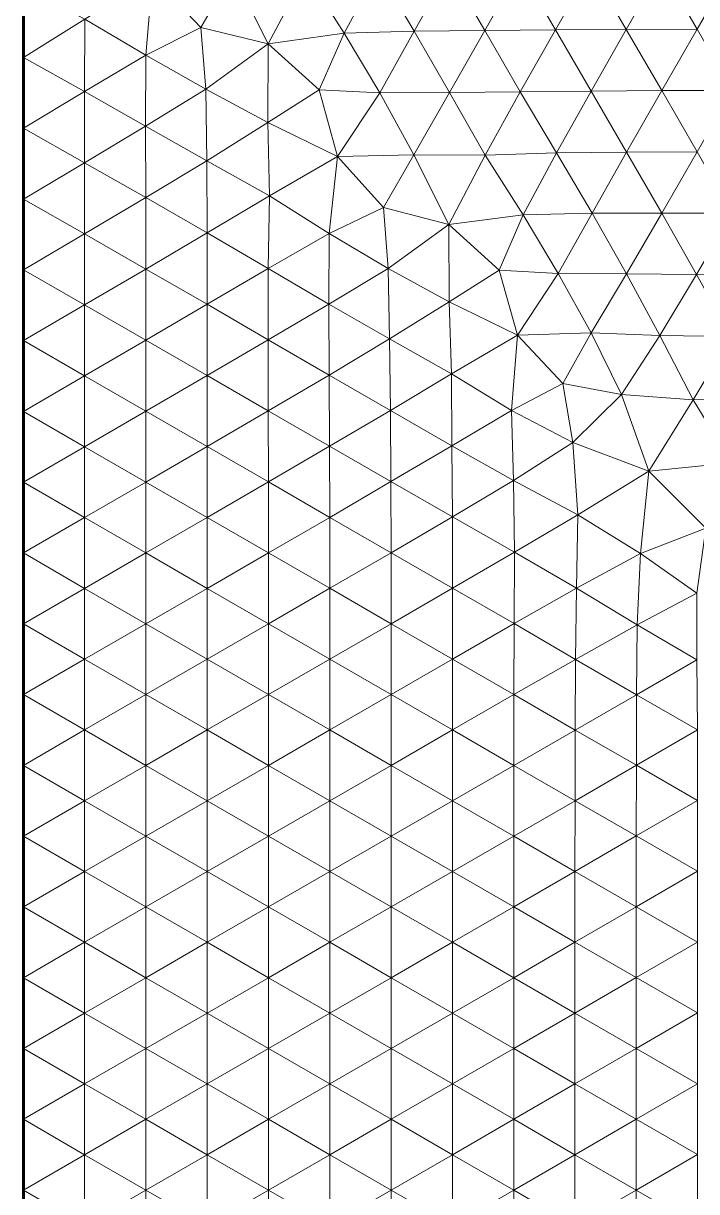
# Model space of a CAD drawing. Extents: x 1.2 to 53.9, y -43.5 to 3.2.
# Drawn here: x 44.609 to 46.512, y -34.563 to -31.263 of the extents above; entities that cross this region are included whole.
import ezdxf

# ---------------------------------------------------------------- set-up
doc = ezdxf.new("R2010")
doc.units = 0
doc.header["$MEASUREMENT"] = 0
doc.layers.add('layer', color=7, linetype='Continuous')

msp = doc.modelspace()

# ---------------------------------------------------------------- linework, layer by layer
at = {"color": 1, "lineweight": 60}
msp.add_line((44.6091, -35.759), (44.6091, -23.259), dxfattribs=at)
at = {"layer": 'layer', "color": 47, "lineweight": 9}
for points in [[(45.2, -31.1197), (44.9742, -31.1297), (45.111, -31.274)], [(45.3005, -31.3204), (45.2, -31.1197), (45.111, -31.274)], [(45.4072, -31.1194), (45.2, -31.1197), (45.3005, -31.3204)], [(45.5155, -31.2906), (45.4072, -31.1194), (45.3005, -31.3204)], [(45.6114, -31.1123), (45.4072, -31.1194), (45.5155, -31.2906)], [(45.7134, -31.2848), (45.6114, -31.1123), (45.5155, -31.2906)], [(45.812, -31.109), (45.6114, -31.1123), (45.7134, -31.2848)], [(45.9128, -31.2824), (45.812, -31.109), (45.7134, -31.2848)], [(46.0122, -31.1074), (45.812, -31.109), (45.9128, -31.2824)], [(46.1127, -31.2808), (46.0122, -31.1074), (45.9128, -31.2824)], [(46.2123, -31.1065), (46.0122, -31.1074), (46.1127, -31.2808)], [(46.3127, -31.2797), (46.2123, -31.1065), (46.1127, -31.2808)], [(46.4125, -31.106), (46.2123, -31.1065), (46.3127, -31.2797)], [(46.5128, -31.2791), (46.4125, -31.106), (46.3127, -31.2797)], [(46.6127, -31.1057), (46.4125, -31.106), (46.5128, -31.2791)], [(44.6091, -31.159), (44.6091, -31.359), (44.7832, -31.2511)], [(44.9742, -31.1297), (44.7832, -31.2511), (44.9551, -31.352)], [(44.9742, -31.1297), (44.9551, -31.352), (45.111, -31.274)], [(44.7832, -31.2511), (44.6091, -31.359), (44.7822, -31.4551)], [(44.7832, -31.2511), (44.7822, -31.4551), (44.9551, -31.352)], [(45.111, -31.274), (44.9551, -31.352), (45.1249, -31.4488)], [(45.111, -31.274), (45.1249, -31.4488), (45.3005, -31.3204)], [(45.5155, -31.2906), (45.3005, -31.3204), (45.4453, -31.4501)], [(45.616, -31.459), (45.5155, -31.2906), (45.4453, -31.4501)], [(45.7134, -31.2848), (45.5155, -31.2906), (45.616, -31.459)], [(45.8136, -31.4581), (45.7134, -31.2848), (45.616, -31.459)], [(45.9128, -31.2824), (45.7134, -31.2848), (45.8136, -31.4581)], [(46.0135, -31.4562), (45.9128, -31.2824), (45.8136, -31.4581)], [(46.1127, -31.2808), (45.9128, -31.2824), (46.0135, -31.4562)], [(46.2134, -31.4539), (46.1127, -31.2808), (46.0135, -31.4562)], [(46.3127, -31.2797), (46.1127, -31.2808), (46.2134, -31.4539)], [(46.413, -31.4527), (46.3127, -31.2797), (46.2134, -31.4539)], [(46.5128, -31.2791), (46.3127, -31.2797), (46.413, -31.4527)], [(46.6129, -31.4523), (46.5128, -31.2791), (46.413, -31.4527)], [(45.3005, -31.3204), (45.1249, -31.4488), (45.2999, -31.5431)], [(45.4453, -31.4501), (45.3005, -31.3204), (45.2999, -31.5431)], [(44.9551, -31.352), (44.7822, -31.4551), (44.9546, -31.553)], [(44.9551, -31.352), (44.9546, -31.553), (45.1249, -31.4488)], [(44.6091, -31.359), (44.6091, -31.559), (44.7822, -31.4551)], [(44.7822, -31.4551), (44.6091, -31.559), (44.7821, -31.6564)], [(44.7822, -31.4551), (44.7821, -31.6564), (44.9546, -31.553)], [(45.1249, -31.4488), (44.9546, -31.553), (45.1279, -31.6506)], [(45.1249, -31.4488), (45.1279, -31.6506), (45.2999, -31.5431)], [(45.4453, -31.4501), (45.2999, -31.5431), (45.4967, -31.6391)], [(45.616, -31.459), (45.4453, -31.4501), (45.4967, -31.6391)], [(46.0135, -31.4562), (45.8136, -31.4581), (45.9144, -31.6349)], [(46.1153, -31.6288), (46.0135, -31.4562), (45.9144, -31.6349)], [(46.2134, -31.4539), (46.0135, -31.4562), (46.1153, -31.6288)], [(46.3139, -31.6263), (46.2134, -31.4539), (46.1153, -31.6288)], [(46.413, -31.4527), (46.2134, -31.4539), (46.3139, -31.6263)], [(46.513, -31.6256), (46.413, -31.4527), (46.3139, -31.6263)], [(46.6129, -31.4523), (46.413, -31.4527), (46.513, -31.6256)], [(45.7128, -31.6338), (45.616, -31.459), (45.4967, -31.6391)], [(45.8136, -31.4581), (45.616, -31.459), (45.7128, -31.6338)], [(45.9144, -31.6349), (45.8136, -31.4581), (45.7128, -31.6338)], [(44.9546, -31.553), (44.7821, -31.6564), (44.9551, -31.7548)], [(44.9546, -31.553), (44.9551, -31.7548), (45.1279, -31.6506)], [(45.2999, -31.5431), (45.1279, -31.6506), (45.3045, -31.7497)], [(45.2999, -31.5431), (45.3045, -31.7497), (45.4967, -31.6391)], [(44.6091, -31.559), (44.6091, -31.759), (44.7821, -31.6564)], [(45.1279, -31.6506), (44.9551, -31.7548), (45.1287, -31.854)], [(45.1279, -31.6506), (45.1287, -31.854), (45.3045, -31.7497)], [(45.4967, -31.6391), (45.3045, -31.7497), (45.4734, -31.8561)], [(45.4967, -31.6391), (45.4734, -31.8561), (45.6267, -31.7828)], [(45.7128, -31.6338), (45.4967, -31.6391), (45.6267, -31.7828)], [(45.8114, -31.8311), (45.7128, -31.6338), (45.6267, -31.7828)], [(45.9144, -31.6349), (45.7128, -31.6338), (45.8114, -31.8311)], [(46.0217, -31.8036), (45.9144, -31.6349), (45.8114, -31.8311)], [(46.1153, -31.6288), (45.9144, -31.6349), (46.0217, -31.8036)], [(46.2162, -31.7993), (46.1153, -31.6288), (46.0217, -31.8036)], [(46.3139, -31.6263), (46.1153, -31.6288), (46.2162, -31.7993)], [(46.4133, -31.7986), (46.3139, -31.6263), (46.2162, -31.7993)], [(46.513, -31.6256), (46.3139, -31.6263), (46.4133, -31.7986)], [(46.6124, -31.7988), (46.513, -31.6256), (46.4133, -31.7986)], [(44.7821, -31.6564), (44.6091, -31.759), (44.7822, -31.8574)], [(44.7821, -31.6564), (44.7822, -31.8574), (44.9551, -31.7548)], [(45.3045, -31.7497), (45.1287, -31.854), (45.3012, -31.9549)], [(45.3045, -31.7497), (45.3012, -31.9549), (45.4734, -31.8561)], [(44.6091, -31.759), (44.6091, -31.959), (44.7822, -31.8574)], [(44.9551, -31.7548), (44.7822, -31.8574), (44.9553, -31.9566)], [(44.9551, -31.7548), (44.9553, -31.9566), (45.1287, -31.854)], [(45.6267, -31.7828), (45.4734, -31.8561), (45.6399, -31.9548)], [(45.6267, -31.7828), (45.6399, -31.9548), (45.8114, -31.8311)], [(46.0217, -31.8036), (45.8114, -31.8311), (45.954, -31.9596)], [(46.1206, -31.9689), (46.0217, -31.8036), (45.954, -31.9596)], [(46.2162, -31.7993), (46.0217, -31.8036), (46.1206, -31.9689)], [(46.3137, -31.97), (46.2162, -31.7993), (46.1206, -31.9689)], [(46.4133, -31.7986), (46.2162, -31.7993), (46.3137, -31.97)], [(46.5113, -31.972), (46.4133, -31.7986), (46.3137, -31.97)], [(46.6124, -31.7988), (46.4133, -31.7986), (46.5113, -31.972)], [(46.7115, -31.9728), (46.6124, -31.7988), (46.5113, -31.972)], [(45.8114, -31.8311), (45.6399, -31.9548), (45.8123, -32.0495)], [(45.954, -31.9596), (45.8114, -31.8311), (45.8123, -32.0495)], [(44.7822, -31.8574), (44.6091, -31.959), (44.7822, -32.0581)], [(44.7822, -31.8574), (44.7822, -32.0581), (44.9553, -31.9566)], [(45.1287, -31.854), (44.9553, -31.9566), (45.1282, -32.0564)], [(45.1287, -31.854), (45.1282, -32.0564), (45.3012, -31.9549)], [(45.4734, -31.8561), (45.3012, -31.9549), (45.472, -32.0556)], [(45.4734, -31.8561), (45.472, -32.0556), (45.6399, -31.9548)], [(44.6091, -31.959), (44.6091, -32.159), (44.7822, -32.0581)], [(44.9553, -31.9566), (44.7822, -32.0581), (44.9552, -32.1578)], [(44.9553, -31.9566), (44.9552, -32.1578), (45.1282, -32.0564)], [(45.3012, -31.9549), (45.1282, -32.0564), (45.3006, -32.1566)], [(45.3012, -31.9549), (45.3006, -32.1566), (45.472, -32.0556)], [(45.6399, -31.9548), (45.472, -32.0556), (45.6438, -32.1543)], [(45.6399, -31.9548), (45.6438, -32.1543), (45.8123, -32.0495)], [(45.954, -31.9596), (45.8123, -32.0495), (46.0059, -32.1438)], [(46.1206, -31.9689), (45.954, -31.9596), (46.0059, -32.1438)], [(46.2135, -32.1368), (46.1206, -31.9689), (46.0059, -32.1438)], [(46.3137, -31.97), (46.1206, -31.9689), (46.2135, -32.1368)], [(46.4082, -32.1441), (46.3137, -31.97), (46.2135, -32.1368)], [(46.5113, -31.972), (46.3137, -31.97), (46.4082, -32.1441)], [(46.6091, -32.1477), (46.5113, -31.972), (46.4082, -32.1441)], [(46.7115, -31.9728), (46.5113, -31.972), (46.6091, -32.1477)], [(45.8123, -32.0495), (45.6438, -32.1543), (45.8194, -32.2529)], [(45.8123, -32.0495), (45.8194, -32.2529), (46.0059, -32.1438)], [(44.7822, -32.0581), (44.6091, -32.159), (44.7822, -32.2586)], [(44.7822, -32.0581), (44.7822, -32.2586), (44.9552, -32.1578)], [(45.1282, -32.0564), (44.9552, -32.1578), (45.1282, -32.2577)], [(45.1282, -32.0564), (45.1282, -32.2577), (45.3006, -32.1566)], [(45.472, -32.0556), (45.3006, -32.1566), (45.4731, -32.2564)], [(45.472, -32.0556), (45.4731, -32.2564), (45.6438, -32.1543)], [(46.0059, -32.1438), (45.8194, -32.2529), (45.989, -32.3562)], [(46.0059, -32.1438), (45.989, -32.3562), (46.1339, -32.2801)], [(46.2135, -32.1368), (46.0059, -32.1438), (46.1339, -32.2801)], [(46.2994, -32.311), (46.2135, -32.1368), (46.1339, -32.2801)], [(46.4082, -32.1441), (46.2135, -32.1368), (46.2994, -32.311)], [(46.5023, -32.3266), (46.4082, -32.1441), (46.2994, -32.311)], [(46.6091, -32.1477), (46.4082, -32.1441), (46.5023, -32.3266)], [(46.7098, -32.3236), (46.6091, -32.1477), (46.5023, -32.3266)], [(44.6091, -32.159), (44.6091, -32.359), (44.7822, -32.2586)], [(44.9552, -32.1578), (44.7822, -32.2586), (44.9553, -32.3584)], [(44.9552, -32.1578), (44.9553, -32.3584), (45.1282, -32.2577)], [(45.3006, -32.1566), (45.1282, -32.2577), (45.301, -32.3576)], [(45.3006, -32.1566), (45.301, -32.3576), (45.4731, -32.2564)], [(45.6438, -32.1543), (45.4731, -32.2564), (45.6462, -32.356)], [(45.6438, -32.1543), (45.6462, -32.356), (45.8194, -32.2529)], [(44.7822, -32.2586), (44.6091, -32.359), (44.7822, -32.4588)], [(44.7822, -32.2586), (44.7822, -32.4588), (44.9553, -32.3584)], [(45.1282, -32.2577), (44.9553, -32.3584), (45.1284, -32.4584)], [(45.1282, -32.2577), (45.1284, -32.4584), (45.301, -32.3576)], [(45.4731, -32.2564), (45.301, -32.3576), (45.4741, -32.4575)], [(45.4731, -32.2564), (45.4741, -32.4575), (45.6462, -32.356)], [(45.8194, -32.2529), (45.6462, -32.356), (45.8196, -32.456)], [(45.8194, -32.2529), (45.8196, -32.456), (45.989, -32.3562)], [(45.989, -32.3562), (46.1615, -32.4471), (46.1339, -32.2801)], [(46.1339, -32.2801), (46.1615, -32.4471), (46.2994, -32.311)], [(46.2994, -32.311), (46.1615, -32.4471), (46.3771, -32.5275)], [(46.5023, -32.3266), (46.2994, -32.311), (46.3771, -32.5275)], [(46.6103, -32.5045), (46.5023, -32.3266), (46.3771, -32.5275)], [(46.7098, -32.3236), (46.5023, -32.3266), (46.6103, -32.5045)], [(44.6091, -32.359), (44.6091, -32.559), (44.7822, -32.4588)], [(44.9553, -32.3584), (44.7822, -32.4588), (44.9554, -32.5588)], [(44.9553, -32.3584), (44.9554, -32.5588), (45.1284, -32.4584)], [(45.301, -32.3576), (45.1284, -32.4584), (45.3015, -32.5583)], [(45.301, -32.3576), (45.3015, -32.5583), (45.4741, -32.4575)], [(45.6462, -32.356), (45.4741, -32.4575), (45.6474, -32.5574)], [(45.6462, -32.356), (45.6474, -32.5574), (45.8196, -32.456)], [(45.989, -32.3562), (45.8196, -32.456), (45.9941, -32.5545)], [(45.989, -32.3562), (45.9941, -32.5545), (46.1615, -32.4471)], [(46.1615, -32.4471), (45.9941, -32.5545), (46.1757, -32.6512)], [(46.1615, -32.4471), (46.1757, -32.6512), (46.3771, -32.5275)], [(44.7822, -32.4588), (44.6091, -32.559), (44.7823, -32.659)], [(44.7822, -32.4588), (44.7823, -32.659), (44.9554, -32.5588)], [(45.1284, -32.4584), (44.9554, -32.5588), (45.1286, -32.6587)], [(45.1284, -32.4584), (45.1286, -32.6587), (45.3015, -32.5583)], [(45.4741, -32.4575), (45.3015, -32.5583), (45.4747, -32.6583)], [(45.4741, -32.4575), (45.4747, -32.6583), (45.6474, -32.5574)], [(45.8196, -32.456), (45.6474, -32.5574), (45.8214, -32.6571)], [(45.8196, -32.456), (45.8214, -32.6571), (45.9941, -32.5545)], [(46.6103, -32.5045), (46.3771, -32.5275), (46.5376, -32.6888)], [(46.3771, -32.5275), (46.1757, -32.6512), (46.353, -32.7602)], [(46.3771, -32.5275), (46.353, -32.7602), (46.5376, -32.6888)], [(44.6091, -32.559), (44.6091, -32.759), (44.7823, -32.659)], [(44.9554, -32.5588), (44.7823, -32.659), (44.9555, -32.7589)], [(44.9554, -32.5588), (44.9555, -32.7589), (45.1286, -32.6587)], [(45.3015, -32.5583), (45.1286, -32.6587), (45.3018, -32.7587)], [(45.3015, -32.5583), (45.3018, -32.7587), (45.4747, -32.6583)], [(45.6474, -32.5574), (45.4747, -32.6583), (45.6483, -32.7582)], [(45.6474, -32.5574), (45.6483, -32.7582), (45.8214, -32.6571)], [(45.9941, -32.5545), (45.8214, -32.6571), (45.997, -32.7566)], [(45.9941, -32.5545), (45.997, -32.7566), (46.1757, -32.6512)], [(44.7823, -32.659), (44.6091, -32.759), (44.7823, -32.859)], [(44.7823, -32.659), (44.7823, -32.859), (44.9555, -32.7589)], [(45.1286, -32.6587), (44.9555, -32.7589), (45.1287, -32.8589)], [(45.1286, -32.6587), (45.1287, -32.8589), (45.3018, -32.7587)], [(45.4747, -32.6583), (45.3018, -32.7587), (45.4751, -32.8587)], [(45.4747, -32.6583), (45.4751, -32.8587), (45.6483, -32.7582)], [(45.8214, -32.6571), (45.6483, -32.7582), (45.8222, -32.8582)], [(45.8214, -32.6571), (45.8222, -32.8582), (45.997, -32.7566)], [(46.1757, -32.6512), (45.997, -32.7566), (46.1723, -32.8583)], [(46.1757, -32.6512), (46.1723, -32.8583), (46.353, -32.7602)], [(46.5376, -32.6888), (46.353, -32.7602), (46.5123, -32.8726)], [(44.6091, -32.759), (44.6091, -32.959), (44.7823, -32.859)], [(44.9555, -32.7589), (44.7823, -32.859), (44.9555, -32.959)], [(44.9555, -32.7589), (44.9555, -32.959), (45.1287, -32.8589)], [(45.3018, -32.7587), (45.1287, -32.8589), (45.3019, -32.9589)], [(45.3018, -32.7587), (45.3019, -32.9589), (45.4751, -32.8587)], [(45.6483, -32.7582), (45.4751, -32.8587), (45.6486, -32.9588)], [(45.6483, -32.7582), (45.6486, -32.9588), (45.8222, -32.8582)], [(45.997, -32.7566), (45.8222, -32.8582), (45.9963, -32.9586)], [(45.997, -32.7566), (45.9963, -32.9586), (46.1723, -32.8583)], [(46.353, -32.7602), (46.1723, -32.8583), (46.3435, -32.962)], [(46.353, -32.7602), (46.3435, -32.962), (46.5123, -32.8726)], [(44.7823, -32.859), (44.6091, -32.959), (44.7823, -33.059)], [(44.7823, -32.859), (44.7823, -33.059), (44.9555, -32.959)], [(45.1287, -32.8589), (44.9555, -32.959), (45.1287, -33.059)], [(45.1287, -32.8589), (45.1287, -33.059), (45.3019, -32.9589)], [(45.4751, -32.8587), (45.3019, -32.9589), (45.4752, -33.0589)], [(45.4751, -32.8587), (45.4752, -33.0589), (45.6486, -32.9588)], [(45.8222, -32.8582), (45.6486, -32.9588), (45.8221, -33.0589)], [(45.8222, -32.8582), (45.8221, -33.0589), (45.9963, -32.9586)], [(46.1723, -32.8583), (45.9963, -32.9586), (46.1695, -33.0596)], [(46.1723, -32.8583), (46.1695, -33.0596), (46.3435, -32.962)], [(46.5123, -32.8726), (46.3435, -32.962), (46.5127, -33.0613)], [(44.6091, -32.959), (44.6091, -33.159), (44.7823, -33.059)], [(44.9555, -32.959), (44.7823, -33.059), (44.9555, -33.159)], [(44.9555, -32.959), (44.9555, -33.159), (45.1287, -33.059)], [(45.3019, -32.9589), (45.1287, -33.059), (45.3019, -33.159)], [(45.3019, -32.9589), (45.3019, -33.159), (45.4752, -33.0589)], [(45.6486, -32.9588), (45.4752, -33.0589), (45.6485, -33.159)], [(45.6486, -32.9588), (45.6485, -33.159), (45.8221, -33.0589)], [(45.9963, -32.9586), (45.8221, -33.0589), (45.9954, -33.1591)], [(45.9963, -32.9586), (45.9954, -33.1591), (46.1695, -33.0596)], [(46.3435, -32.962), (46.1695, -33.0596), (46.3416, -33.1599)], [(46.3435, -32.962), (46.3416, -33.1599), (46.5127, -33.0613)], [(44.7823, -33.059), (44.6091, -33.159), (44.7823, -33.259)], [(44.7823, -33.059), (44.7823, -33.259), (44.9555, -33.159)], [(45.1287, -33.059), (44.9555, -33.159), (45.1287, -33.259)], [(45.1287, -33.059), (45.1287, -33.259), (45.3019, -33.159)], [(45.4752, -33.0589), (45.3019, -33.159), (45.4752, -33.259)], [(45.4752, -33.0589), (45.4752, -33.259), (45.6485, -33.159)], [(45.8221, -33.0589), (45.6485, -33.159), (45.8218, -33.259)], [(45.8221, -33.0589), (45.8218, -33.259), (45.9954, -33.1591)], [(46.1695, -33.0596), (45.9954, -33.1591), (46.1684, -33.2592)], [(46.1695, -33.0596), (46.1684, -33.2592), (46.3416, -33.1599)], [(46.5127, -33.0613), (46.3416, -33.1599), (46.5145, -33.2583)], [(44.6091, -33.159), (44.6091, -33.359), (44.7823, -33.259)], [(44.9555, -33.159), (44.7823, -33.259), (44.9555, -33.359)], [(44.9555, -33.159), (44.9555, -33.359), (45.1287, -33.259)], [(45.3019, -33.159), (45.1287, -33.259), (45.3019, -33.359)], [(45.3019, -33.159), (45.3019, -33.359), (45.4752, -33.259)], [(45.6485, -33.159), (45.4752, -33.259), (45.6484, -33.359)], [(45.6485, -33.159), (45.6484, -33.359), (45.8218, -33.259)], [(45.9954, -33.1591), (45.8218, -33.259), (45.995, -33.3591)], [(45.9954, -33.1591), (45.995, -33.3591), (46.1684, -33.2592)], [(46.3416, -33.1599), (46.1684, -33.2592), (46.3414, -33.3589)], [(46.3416, -33.1599), (46.3414, -33.3589), (46.5145, -33.2583)], [(44.7823, -33.259), (44.6091, -33.359), (44.7823, -33.459)], [(44.7823, -33.259), (44.7823, -33.459), (44.9555, -33.359)], [(45.1287, -33.259), (44.9555, -33.359), (45.1287, -33.459)], [(45.1287, -33.259), (45.1287, -33.459), (45.3019, -33.359)], [(45.4752, -33.259), (45.3019, -33.359), (45.4752, -33.459)], [(45.4752, -33.259), (45.4752, -33.459), (45.6484, -33.359)], [(45.8218, -33.259), (45.6484, -33.359), (45.8216, -33.459)], [(45.8218, -33.259), (45.8216, -33.459), (45.995, -33.3591)], [(46.1684, -33.2592), (45.995, -33.3591), (46.1681, -33.4589)], [(46.1684, -33.2592), (46.1681, -33.4589), (46.3414, -33.3589)], [(46.5145, -33.2583), (46.3414, -33.3589), (46.5144, -33.4579)], [(44.6091, -33.359), (44.6091, -33.559), (44.7823, -33.459)], [(44.9555, -33.359), (44.7823, -33.459), (44.9555, -33.559)], [(44.9555, -33.359), (44.9555, -33.559), (45.1287, -33.459)], [(45.3019, -33.359), (45.1287, -33.459), (45.3019, -33.559)], [(45.3019, -33.359), (45.3019, -33.559), (45.4752, -33.459)], [(45.6484, -33.359), (45.4752, -33.459), (45.6484, -33.559)], [(45.6484, -33.359), (45.6484, -33.559), (45.8216, -33.459)], [(45.995, -33.3591), (45.8216, -33.459), (45.9948, -33.559)], [(45.995, -33.3591), (45.9948, -33.559), (46.1681, -33.4589)], [(46.3414, -33.3589), (46.1681, -33.4589), (46.3413, -33.5586)], [(46.3414, -33.3589), (46.3413, -33.5586), (46.5144, -33.4579)], [(44.7823, -33.459), (44.6091, -33.559), (44.7823, -33.659)], [(44.7823, -33.459), (44.7823, -33.659), (44.9555, -33.559)], [(45.1287, -33.459), (44.9555, -33.559), (45.1287, -33.659)], [(45.1287, -33.459), (45.1287, -33.659), (45.3019, -33.559)], [(45.4752, -33.459), (45.3019, -33.559), (45.4751, -33.659)], [(45.4752, -33.459), (45.4751, -33.659), (45.6484, -33.559)], [(45.8216, -33.459), (45.6484, -33.559), (45.8216, -33.659)], [(45.8216, -33.459), (45.8216, -33.659), (45.9948, -33.559)], [(46.1681, -33.4589), (45.9948, -33.559), (46.168, -33.6588)], [(46.1681, -33.4589), (46.168, -33.6588), (46.3413, -33.5586)], [(46.5144, -33.4579), (46.3413, -33.5586), (46.5143, -33.6581)], [(44.6091, -33.559), (44.6091, -33.759), (44.7823, -33.659)], [(44.9555, -33.559), (44.7823, -33.659), (44.9555, -33.759)], [(44.9555, -33.559), (44.9555, -33.759), (45.1287, -33.659)], [(45.3019, -33.559), (45.1287, -33.659), (45.3019, -33.759)], [(45.3019, -33.559), (45.3019, -33.759), (45.4751, -33.659)], [(45.6484, -33.559), (45.4751, -33.659), (45.6483, -33.759)], [(45.6484, -33.559), (45.6483, -33.759), (45.8216, -33.659)], [(45.9948, -33.559), (45.8216, -33.659), (45.9948, -33.7589)], [(45.9948, -33.559), (45.9948, -33.7589), (46.168, -33.6588)], [(46.3413, -33.5586), (46.168, -33.6588), (46.3412, -33.7586)], [(46.3413, -33.5586), (46.3412, -33.7586), (46.5143, -33.6581)], [(44.7823, -33.659), (44.6091, -33.759), (44.7823, -33.859)], [(44.7823, -33.659), (44.7823, -33.859), (44.9555, -33.759)], [(45.1287, -33.659), (44.9555, -33.759), (45.1287, -33.859)], [(45.1287, -33.659), (45.1287, -33.859), (45.3019, -33.759)], [(45.4751, -33.659), (45.3019, -33.759), (45.4751, -33.859)], [(45.4751, -33.659), (45.4751, -33.859), (45.6483, -33.759)], [(45.8216, -33.659), (45.6483, -33.759), (45.8215, -33.859)], [(45.8216, -33.659), (45.8215, -33.859), (45.9948, -33.7589)], [(46.168, -33.6588), (45.9948, -33.7589), (46.168, -33.8589)], [(46.168, -33.6588), (46.168, -33.8589), (46.3412, -33.7586)], [(46.5143, -33.6581), (46.3412, -33.7586), (46.5143, -33.8584)], [(44.6091, -33.759), (44.6091, -33.959), (44.7823, -33.859)], [(44.9555, -33.759), (44.7823, -33.859), (44.9555, -33.959)], [(44.9555, -33.759), (44.9555, -33.959), (45.1287, -33.859)], [(45.3019, -33.759), (45.1287, -33.859), (45.3019, -33.959)], [(45.3019, -33.759), (45.3019, -33.959), (45.4751, -33.859)], [(45.6483, -33.759), (45.4751, -33.859), (45.6483, -33.959)], [(45.6483, -33.759), (45.6483, -33.959), (45.8215, -33.859)], [(45.9948, -33.7589), (45.8215, -33.859), (45.9947, -33.959)], [(45.9948, -33.7589), (45.9947, -33.959), (46.168, -33.8589)], [(46.3412, -33.7586), (46.168, -33.8589), (46.3411, -33.9588)], [(46.3412, -33.7586), (46.3411, -33.9588), (46.5143, -33.8584)], [(44.7823, -33.859), (44.6091, -33.959), (44.7823, -34.059)], [(44.7823, -33.859), (44.7823, -34.059), (44.9555, -33.959)], [(45.1287, -33.859), (44.9555, -33.959), (45.1287, -34.059)], [(45.1287, -33.859), (45.1287, -34.059), (45.3019, -33.959)], [(45.4751, -33.859), (45.3019, -33.959), (45.4751, -34.059)], [(45.4751, -33.859), (45.4751, -34.059), (45.6483, -33.959)], [(45.8215, -33.859), (45.6483, -33.959), (45.8215, -34.059)], [(45.8215, -33.859), (45.8215, -34.059), (45.9947, -33.959)], [(46.168, -33.8589), (45.9947, -33.959), (46.1679, -34.0589)], [(46.168, -33.8589), (46.1679, -34.0589), (46.3411, -33.9588)], [(46.5143, -33.8584), (46.3411, -33.9588), (46.5143, -34.0586)], [(44.6091, -33.959), (44.6091, -34.159), (44.7823, -34.059)], [(44.9555, -33.959), (44.7823, -34.059), (44.9555, -34.159)], [(44.9555, -33.959), (44.9555, -34.159), (45.1287, -34.059)], [(45.3019, -33.959), (45.1287, -34.059), (45.3019, -34.159)], [(45.3019, -33.959), (45.3019, -34.159), (45.4751, -34.059)], [(45.6483, -33.959), (45.4751, -34.059), (45.6483, -34.159)], [(45.6483, -33.959), (45.6483, -34.159), (45.8215, -34.059)], [(45.9947, -33.959), (45.8215, -34.059), (45.9947, -34.159)], [(45.9947, -33.959), (45.9947, -34.159), (46.1679, -34.0589)], [(46.3411, -33.9588), (46.1679, -34.0589), (46.3411, -34.1589)], [(46.3411, -33.9588), (46.3411, -34.1589), (46.5143, -34.0586)], [(44.7823, -34.059), (44.6091, -34.159), (44.7823, -34.259)], [(44.7823, -34.059), (44.7823, -34.259), (44.9555, -34.159)], [(45.1287, -34.059), (44.9555, -34.159), (45.1287, -34.259)], [(45.1287, -34.059), (45.1287, -34.259), (45.3019, -34.159)], [(45.4751, -34.059), (45.3019, -34.159), (45.4751, -34.259)], [(45.4751, -34.059), (45.4751, -34.259), (45.6483, -34.159)], [(45.8215, -34.059), (45.6483, -34.159), (45.8215, -34.259)], [(45.8215, -34.059), (45.8215, -34.259), (45.9947, -34.159)], [(46.1679, -34.0589), (45.9947, -34.159), (46.1679, -34.259)], [(46.1679, -34.0589), (46.1679, -34.259), (46.3411, -34.1589)], [(46.5143, -34.0586), (46.3411, -34.1589), (46.5143, -34.2588)], [(44.6091, -34.159), (44.6091, -34.359), (44.7823, -34.259)], [(44.9555, -34.159), (44.7823, -34.259), (44.9555, -34.359)], [(44.9555, -34.159), (44.9555, -34.359), (45.1287, -34.259)], [(45.3019, -34.159), (45.1287, -34.259), (45.3019, -34.359)], [(45.3019, -34.159), (45.3019, -34.359), (45.4751, -34.259)], [(45.6483, -34.159), (45.4751, -34.259), (45.6483, -34.359)], [(45.6483, -34.159), (45.6483, -34.359), (45.8215, -34.259)], [(45.9947, -34.159), (45.8215, -34.259), (45.9947, -34.359)], [(45.9947, -34.159), (45.9947, -34.359), (46.1679, -34.259)], [(46.3411, -34.1589), (46.1679, -34.259), (46.3411, -34.3589)], [(46.3411, -34.1589), (46.3411, -34.3589), (46.5143, -34.2588)], [(44.7823, -34.259), (44.6091, -34.359), (44.7823, -34.459)], [(44.7823, -34.259), (44.7823, -34.459), (44.9555, -34.359)], [(45.1287, -34.259), (44.9555, -34.359), (45.1287, -34.459)], [(45.1287, -34.259), (45.1287, -34.459), (45.3019, -34.359)], [(45.4751, -34.259), (45.3019, -34.359), (45.4751, -34.459)], [(45.4751, -34.259), (45.4751, -34.459), (45.6483, -34.359)], [(45.8215, -34.259), (45.6483, -34.359), (45.8215, -34.459)], [(45.8215, -34.259), (45.8215, -34.459), (45.9947, -34.359)], [(46.1679, -34.259), (45.9947, -34.359), (46.1679, -34.459)], [(46.1679, -34.259), (46.1679, -34.459), (46.3411, -34.3589)], [(46.5143, -34.2588), (46.3411, -34.3589), (46.5143, -34.4589)], [(44.6091, -34.359), (44.6091, -34.559), (44.7823, -34.459)], [(44.9555, -34.359), (44.7823, -34.459), (44.9555, -34.559)], [(44.9555, -34.359), (44.9555, -34.559), (45.1287, -34.459)], [(45.3019, -34.359), (45.1287, -34.459), (45.3019, -34.559)], [(45.3019, -34.359), (45.3019, -34.559), (45.4751, -34.459)], [(45.6483, -34.359), (45.4751, -34.459), (45.6483, -34.559)], [(45.6483, -34.359), (45.6483, -34.559), (45.8215, -34.459)], [(45.9947, -34.359), (45.8215, -34.459), (45.9947, -34.559)], [(45.9947, -34.359), (45.9947, -34.559), (46.1679, -34.459)], [(46.3411, -34.3589), (46.1679, -34.459), (46.3411, -34.559)], [(46.3411, -34.3589), (46.3411, -34.559), (46.5143, -34.4589)], [(44.7823, -34.459), (44.6091, -34.559), (44.7823, -34.659)], [(44.7823, -34.459), (44.7823, -34.659), (44.9555, -34.559)], [(45.1287, -34.459), (44.9555, -34.559), (45.1287, -34.659)], [(45.1287, -34.459), (45.1287, -34.659), (45.3019, -34.559)], [(45.4751, -34.459), (45.3019, -34.559), (45.4751, -34.659)], [(45.4751, -34.459), (45.4751, -34.659), (45.6483, -34.559)], [(45.8215, -34.459), (45.6483, -34.559), (45.8215, -34.659)], [(45.8215, -34.459), (45.8215, -34.659), (45.9947, -34.559)], [(46.1679, -34.459), (45.9947, -34.559), (46.1679, -34.659)], [(46.1679, -34.459), (46.1679, -34.659), (46.3411, -34.559)], [(46.5143, -34.4589), (46.3411, -34.559), (46.5143, -34.659)], [(44.6091, -34.559), (44.6091, -34.759), (44.7823, -34.659)], [(44.9555, -34.559), (44.7823, -34.659), (44.9555, -34.759)], [(44.9555, -34.559), (44.9555, -34.759), (45.1287, -34.659)], [(45.3019, -34.559), (45.1287, -34.659), (45.3019, -34.759)], [(45.3019, -34.559), (45.3019, -34.759), (45.4751, -34.659)], [(45.6483, -34.559), (45.4751, -34.659), (45.6483, -34.759)], [(45.6483, -34.559), (45.6483, -34.759), (45.8215, -34.659)], [(45.9947, -34.559), (45.8215, -34.659), (45.9947, -34.759)], [(45.9947, -34.559), (45.9947, -34.759), (46.1679, -34.659)], [(46.3411, -34.559), (46.1679, -34.659), (46.3411, -34.759)], [(46.3411, -34.559), (46.3411, -34.759), (46.5143, -34.659)]]:
    msp.add_3dface(points, dxfattribs=at)

doc.saveas('drawing.dxf')
